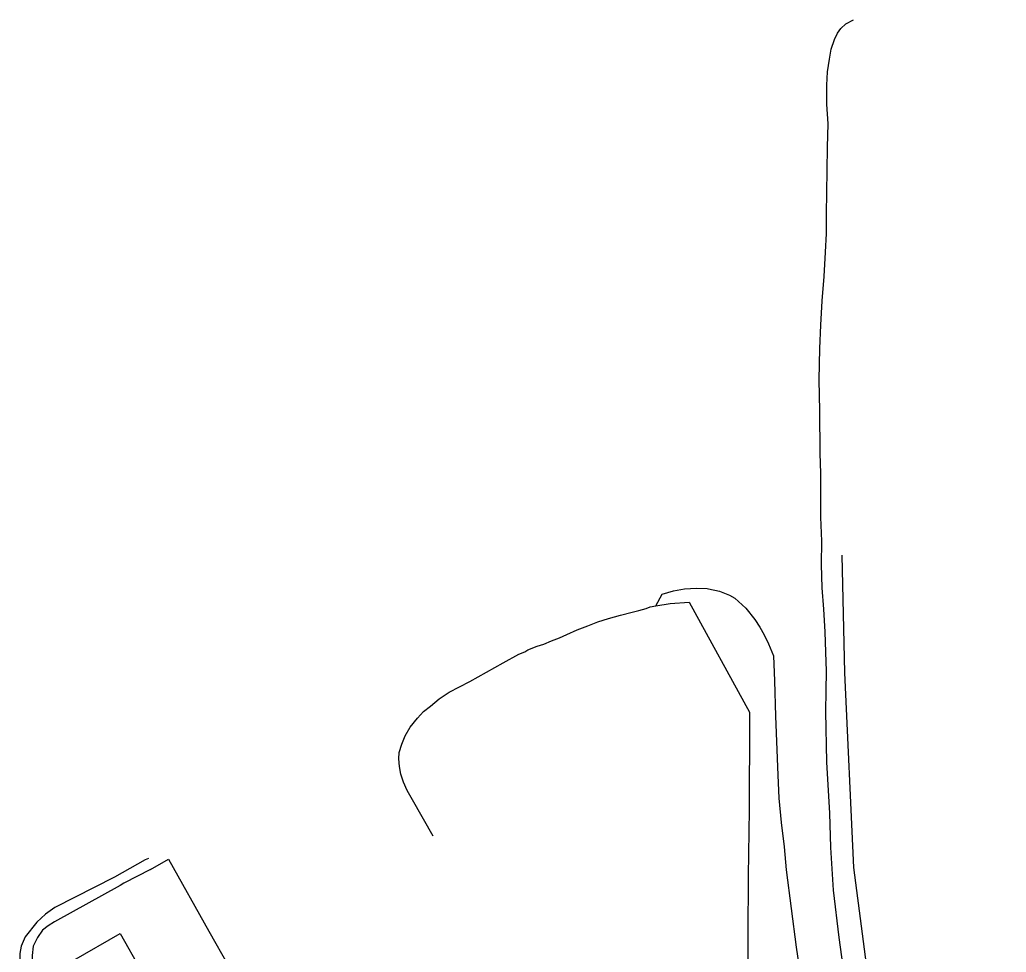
# Model space of a CAD drawing. Extents: x 441020 to 630336, y 432046 to 448236.
# Drawn here: x 628922.7 to 629064.4, y 447928.3 to 448062.4 of the extents above; entities that cross this region are included whole.
import ezdxf

# ---------------------------------------------------------------- set-up
doc = ezdxf.new("R2010")
doc.units = 0
for name, color, linetype in [('BUILDOUT', 8, 'CONTINUOUS'), ('GENLINE', 8, 'CONTINUOUS'), ('ROAD', 7, 'CONTINUOUS')]:
    doc.layers.add(name, color=color, linetype=linetype)

msp = doc.modelspace()

# ---------------------------------------------------------------- linework, layer by layer
at = {"layer": 'BUILDOUT', "flags": 128}
msp.add_lwpolyline([(628930.46, 447927.23), (628937.1, 447931.05), (628940.04, 447925.89)], dxfattribs=at)
at = {"layer": 'GENLINE', "flags": 128}
for points in [[(629040.79, 447985.41), (629041.15, 447968.51), (629042.46, 447940.51), (629044.93, 447921.45), (629046.22, 447911.32), (629045.45, 447908.85), (629048.89, 447887.72), (629053.41, 447883.45), (629055.14, 447883.96), (629060.06, 447884.32), (629061.98, 447884.36), (629064.41, 447884.39)], [(628982.05, 447945.02), (628979.08, 447950.28), (628978.34, 447951.58), (628977.82, 447952.8), (628977.41, 447953.95), (628977.22, 447955.03), (628977.13, 447956.13), (628977.17, 447957.05), (628977.57, 447958.24), (628978.06, 447959.45), (628978.76, 447960.69), (628979.84, 447962), (628980.69, 447962.96), (628981.67, 447963.74), (628982.91, 447964.78), (628984.36, 447965.75), (628987.34, 447967.29), (628992.14, 447969.97), (628994.36, 447971.18), (628995.22, 447971.53), (628995.67, 447971.82), (628997, 447972.36), (628997.97, 447972.63), (628999.09, 447973.13), (629000.24, 447973.54), (629001.27, 447974.03), (629002.78, 447974.7), (629004.3, 447975.28), (629005.25, 447975.65), (629005.72, 447975.83), (629007.27, 447976.31), (629009, 447976.82), (629010.66, 447977.22), (629011.63, 447977.49), (629012.69, 447977.78), (629013.26, 447977.99), (629014.05, 447978.13), (629016.12, 447978.49), (629018.83, 447978.67), (629027.53, 447962.85), (629027.54, 447962.24), (629027.54, 447961.63), (629027.48, 447948.82), (629027.33, 447939.35), (629027.25, 447922.07)], [(628941.45, 447940.25), (628944.04, 447941.73), (628949.83, 447931.38), (628952.65, 447926.4), (628955.38, 447921.3), (628958.06, 447916.49), (628961.03, 447911.23), (628963.98, 447906.06), (628966.53, 447901.44), (628964.58, 447900.38), (628962.45, 447899.19), (628959.59, 447897.57), (628957.37, 447896.36), (628954.97, 447895.02), (628952.39, 447893.55), (628950.74, 447892.55), (628950.38, 447892.34), (628950, 447892.11)], [(628941.45, 447940.25), (628937.64, 447938.26), (628937.09, 447937.95), (628927.66, 447932.73), (628926.74, 447932.16), (628925.94, 447931.51), (628925.22, 447930.46), (628924.62, 447929.24), (628924.45, 447927.89), (628924.52, 447926.38), (628924.81, 447925.31), (628925.2, 447924.27), (628925.69, 447923.24), (628927.6, 447919.92), (628927.9, 447919.36), (628930.29, 447915.01), (628930.86, 447914.1), (628933.56, 447909.2), (628936.24, 447904.39), (628939.11, 447899.11), (628943.17, 447891.71), (628944.51, 447889.3), (628950, 447892.11)]]:
    msp.add_lwpolyline(points, dxfattribs=at)
at = {"layer": 'ROAD', "flags": 128}
for points in [[(629041.89, 447919.69), (629040.38, 447930.49), (629039.59, 447937.26), (629039.21, 447943.39), (629039.04, 447948.34), (629038.65, 447955.68), (629038.48, 447962.96), (629038.56, 447965.92), (629038.57, 447968.77), (629038.49, 447971.49), (629038.37, 447974.42), (629038.21, 447977.64), (629037.96, 447980.75), (629037.88, 447984.08), (629037.89, 447987.44), (629037.79, 447990.87), (629037.79, 447994.32), (629037.79, 447997.17), (629037.68, 448000.09), (629037.61, 448006.18), (629037.53, 448010.63), (629037.65, 448015.12), (629037.76, 448018.49), (629037.96, 448021.98), (629038.25, 448025.48), (629038.44, 448028.97), (629038.58, 448031.64), (629038.58, 448034.48), (629038.65, 448037.54), (629038.7, 448040.7), (629038.71, 448044.05), (629038.82, 448047.42), (629038.63, 448050.23), (629038.65, 448052.98), (629038.71, 448054.92), (629039, 448056.7), (629039.25, 448058.16), (629039.71, 448059.56), (629040.16, 448060.46), (629040.65, 448061.15), (629041.35, 448061.78), (629042.46, 448062.39)], [(629014.05, 447978.13), (629014.97, 447979.81), (629016.61, 447980.31), (629018.19, 447980.59), (629019.89, 447980.69), (629021.42, 447980.65), (629021.64, 447980.59), (629023.22, 447980.26), (629024.64, 447979.7), (629025.43, 447979.23), (629027.01, 447977.79), (629028.31, 447976.19), (629029.01, 447975.09), (629029.62, 447973.98), (629030.25, 447972.67), (629030.96, 447970.97), (629031.1, 447967.34), (629031.28, 447962.29), (629031.57, 447953.81), (629031.75, 447950.49), (629032.07, 447947), (629032.49, 447943.51), (629032.77, 447940.21), (629034.23, 447929.1), (629036.27, 447915.34)], [(628941.17, 447941.83), (628940.7, 447941.64), (628936.27, 447939.13), (628927.7, 447934.77), (628926.35, 447933.81), (628925.13, 447932.68), (628923.47, 447930.56), (628922.89, 447929.24), (628922.67, 447928.19), (628922.67, 447927.07), (628922.86, 447925.98), (628923.17, 447924.82), (628923.58, 447923.67), (628924.1, 447922.45), (628924.8, 447921.35), (628926.09, 447919.24), (628927.79, 447915.99), (628934.41, 447903.86), (628940.33, 447892.83), (628940.9, 447891.91), (628941.48, 447890.9), (628941.92, 447890.16), (628942.47, 447889.35), (628943.25, 447888.37)]]:
    msp.add_lwpolyline(points, dxfattribs=at)

doc.saveas('drawing.dxf')
